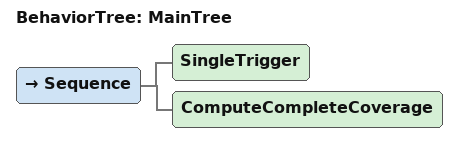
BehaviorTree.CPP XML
<root main_tree_to_execute="MainTree">
  <BehaviorTree ID="MainTree">
    <Sequence>
      <SingleTrigger/>
      <ComputeCompleteCoverage/>
    </Sequence>
  </BehaviorTree>
</root>
